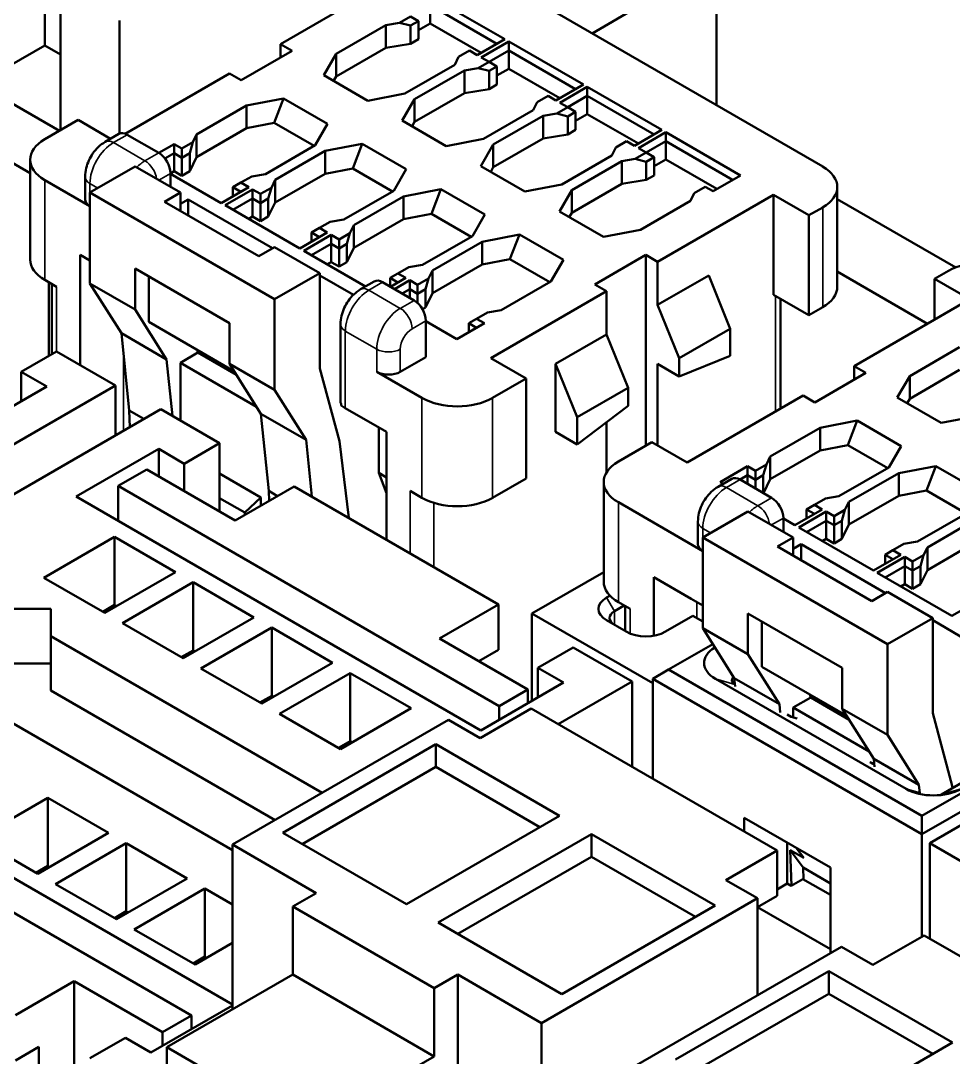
# Model space of a CAD drawing. Header units: millimetres. Extents: x 3137 to 5094, y 789 to 1822.
# Drawn here: x 4099.86 to 4116.65, y 1617.91 to 1636.56 of the extents above; entities that cross this region are included whole.
import ezdxf

# ---------------------------------------------------------------- set-up
doc = ezdxf.new("R2010")
doc.units = ezdxf.units.MM
doc.header["$LTSCALE"] = 1.8
doc.layers.add('외형선(ISO)', color=7, linetype='Continuous', lineweight=50)
doc.layers.add('좁은 외형선(ISO)', color=7, linetype='Continuous', lineweight=35)

msp = doc.modelspace()

# ---------------------------------------------------------------- linework, layer by layer
at = {"layer": '외형선(ISO)'}
for p, q in [((4112.388, 1640.16), (4112.388, 1635.04)), ((4100.296, 1636.118), (4100.296, 1638.567)), ((4100.558, 1634.579), (4094.568, 1638.037)), ((4104.539, 1636.142), (4106.625, 1637.347)), ((4100.579, 1634.591), (4100.579, 1637.179)), ((4108.576, 1636.228), (4107.233, 1637.004)), ((4107.233, 1636.841), (4107.233, 1636.514)), ((4108.435, 1636.147), (4107.233, 1636.841)), ((4109.206, 1636.877), (4114.297, 1633.938)), ((4110.146, 1636.334), (4110.973, 1636.812)), ((4106.879, 1636.636), (4106.683, 1636.523)), ((4106.879, 1636.636), (4107.021, 1636.555)), ((4101.64, 1636.567), (4101.64, 1634.529)), ((4105.539, 1635.965), (4106.437, 1636.483)), ((4106.683, 1636.523), (4106.437, 1636.483)), ((4106.437, 1636.483), (4106.437, 1636.075)), ((4106.683, 1636.523), (4106.879, 1636.473)), ((4107.021, 1636.555), (4106.879, 1636.473)), ((4106.879, 1636.473), (4106.879, 1636.147)), ((4107.021, 1636.555), (4107.021, 1636.228)), ((4107.233, 1636.514), (4107.021, 1636.391)), ((4108.152, 1635.983), (4107.233, 1636.514)), ((4107.021, 1636.228), (4106.879, 1636.147)), ((4108.081, 1635.942), (4108.576, 1636.228)), ((4100.296, 1636.118), (4099.66, 1635.751)), ((4100.296, 1636.118), (4100.579, 1635.955)), ((4103.832, 1635.489), (4104.751, 1636.02)), ((4104.539, 1636.142), (4104.539, 1635.898)), ((4104.751, 1636.02), (4104.539, 1636.142)), ((4105.539, 1635.557), (4106.437, 1636.075)), ((4106.879, 1636.147), (4106.437, 1636.075)), ((4107.743, 1635.911), (4107.94, 1636.024)), ((4107.94, 1636.024), (4108.081, 1635.942)), ((4108.647, 1636.187), (4108.152, 1635.902)), ((4108.647, 1636.024), (4108.293, 1635.82)), ((4109.99, 1635.412), (4108.647, 1636.187)), ((4108.647, 1636.187), (4108.647, 1636.024)), ((4108.647, 1636.024), (4108.647, 1635.697)), ((4109.849, 1635.33), (4108.647, 1636.024)), ((4105.316, 1635.579), (4105.539, 1635.965)), ((4105.539, 1635.965), (4105.539, 1635.557)), ((4107.675, 1635.769), (4107.743, 1635.911)), ((4108.152, 1635.902), (4108.293, 1635.82)), ((4107.675, 1635.769), (4106.777, 1635.25)), ((4106.953, 1635.148), (4107.851, 1635.667)), ((4108.097, 1635.707), (4107.851, 1635.667)), ((4107.851, 1635.667), (4107.851, 1635.259)), ((4108.293, 1635.82), (4108.097, 1635.707)), ((4108.097, 1635.707), (4108.293, 1635.657)), ((4108.293, 1635.82), (4108.435, 1635.738)), ((4108.435, 1635.738), (4108.293, 1635.657)), ((4108.293, 1635.657), (4108.293, 1635.33)), ((4108.435, 1635.738), (4108.435, 1635.412)), ((4108.647, 1635.697), (4108.435, 1635.575)), ((4109.566, 1635.167), (4108.647, 1635.697)), ((4101.742, 1634.528), (4103.619, 1635.612)), ((4103.619, 1635.612), (4103.832, 1635.489)), ((4106.108, 1635.122), (4105.316, 1635.579)), ((4105.493, 1635.477), (4105.539, 1635.557)), ((4108.293, 1635.33), (4107.851, 1635.259)), ((4108.435, 1635.412), (4108.293, 1635.33)), ((4109.495, 1635.126), (4109.99, 1635.412)), ((4110.061, 1635.371), (4109.566, 1635.085)), ((4111.405, 1634.595), (4110.061, 1635.371)), ((4110.061, 1635.371), (4110.061, 1635.208)), ((4103.927, 1635.034), (4104.595, 1635.163)), ((4104.426, 1634.722), (4104.595, 1635.163)), ((4104.595, 1635.163), (4105.387, 1634.705)), ((4106.777, 1635.25), (4106.108, 1635.122)), ((4106.731, 1634.763), (4106.953, 1635.148)), ((4106.953, 1634.74), (4107.851, 1635.259)), ((4106.953, 1635.148), (4106.953, 1634.74)), ((4109.089, 1634.952), (4109.158, 1635.094)), ((4109.158, 1635.094), (4109.354, 1635.208)), ((4109.354, 1635.208), (4109.495, 1635.126)), ((4109.566, 1635.085), (4109.708, 1635.003)), ((4110.061, 1635.208), (4109.708, 1635.003)), ((4110.061, 1635.208), (4110.061, 1634.881)), ((4111.263, 1634.514), (4110.061, 1635.208)), ((4103.029, 1634.516), (4103.927, 1635.034)), ((4103.927, 1635.034), (4103.927, 1634.626)), ((4109.089, 1634.952), (4108.191, 1634.434)), ((4109.708, 1635.003), (4109.511, 1634.89)), ((4109.708, 1635.003), (4109.849, 1634.922)), ((4109.849, 1634.922), (4109.708, 1634.84)), ((4109.849, 1634.922), (4109.849, 1634.595)), ((4100.897, 1634.775), (4100.296, 1634.428)), ((4100.897, 1634.775), (4101.481, 1634.438)), ((4103.927, 1634.626), (4104.426, 1634.722)), ((4104.426, 1634.722), (4105.143, 1634.307)), ((4105.387, 1634.705), (4105.164, 1634.32)), ((4107.523, 1634.305), (4106.731, 1634.763)), ((4106.907, 1634.661), (4106.953, 1634.74)), ((4108.368, 1634.332), (4109.266, 1634.85)), ((4109.511, 1634.89), (4109.266, 1634.85)), ((4109.266, 1634.85), (4109.266, 1634.442)), ((4109.511, 1634.89), (4109.708, 1634.84)), ((4109.708, 1634.84), (4109.708, 1634.514)), ((4110.061, 1634.881), (4109.849, 1634.758)), ((4110.98, 1634.35), (4110.061, 1634.881)), ((4101.383, 1634.381), (4101.631, 1634.524)), ((4103.029, 1634.107), (4103.927, 1634.626)), ((4109.849, 1634.595), (4109.708, 1634.514)), ((4110.91, 1634.309), (4111.405, 1634.595)), ((4111.475, 1634.554), (4110.98, 1634.269)), ((4112.819, 1633.779), (4111.475, 1634.554)), ((4111.475, 1634.554), (4111.475, 1634.391)), ((4102.347, 1634.183), (4101.781, 1634.509)), ((4102.622, 1634.342), (4102.347, 1634.183)), ((4102.764, 1634.26), (4102.622, 1634.342)), ((4102.622, 1634.342), (4102.622, 1634.179)), ((4102.96, 1634.374), (4102.764, 1634.26)), ((4102.96, 1634.374), (4102.905, 1634.179)), ((4103.029, 1634.516), (4102.96, 1634.374)), ((4103.029, 1634.516), (4103.029, 1634.107)), ((4105.341, 1634.218), (4106.009, 1634.346)), ((4105.84, 1633.905), (4106.009, 1634.346)), ((4106.009, 1634.346), (4106.801, 1633.889)), ((4108.191, 1634.434), (4107.523, 1634.305)), ((4108.145, 1633.946), (4108.368, 1634.332)), ((4108.368, 1633.924), (4109.266, 1634.442)), ((4108.368, 1634.332), (4108.368, 1633.924)), ((4109.708, 1634.514), (4109.266, 1634.442)), ((4110.572, 1634.278), (4110.768, 1634.391)), ((4110.768, 1634.391), (4110.91, 1634.309)), ((4111.475, 1634.391), (4111.122, 1634.187)), ((4112.677, 1633.697), (4111.475, 1634.391)), ((4111.475, 1634.391), (4111.475, 1634.064)), ((4102.622, 1634.179), (4102.457, 1634.083)), ((4102.622, 1634.179), (4102.622, 1633.852)), ((4102.764, 1634.097), (4102.622, 1634.179)), ((4102.764, 1634.26), (4102.764, 1634.097)), ((4102.905, 1634.179), (4102.764, 1634.097)), ((4102.905, 1634.179), (4102.905, 1633.852)), ((4105.164, 1634.32), (4104.266, 1633.801)), ((4104.443, 1633.699), (4105.341, 1634.218)), ((4105.341, 1634.218), (4105.341, 1633.809)), ((4110.503, 1634.136), (4110.572, 1634.278)), ((4111.122, 1634.187), (4110.925, 1634.074)), ((4110.98, 1634.269), (4111.122, 1634.187)), ((4111.122, 1634.187), (4111.263, 1634.105)), ((4100.032, 1633.821), (4099.589, 1634.077)), ((4100.032, 1632.264), (4100.032, 1634.06)), ((4102.764, 1634.097), (4102.764, 1633.771)), ((4103.029, 1634.107), (4102.905, 1633.852)), ((4110.503, 1634.136), (4109.605, 1633.617)), ((4109.782, 1633.515), (4110.68, 1634.034)), ((4110.925, 1634.074), (4110.68, 1634.034)), ((4110.68, 1634.034), (4110.68, 1633.626)), ((4110.925, 1634.074), (4111.122, 1634.024)), ((4111.263, 1634.105), (4111.122, 1634.024)), ((4111.122, 1634.024), (4111.122, 1633.697)), ((4111.263, 1634.105), (4111.263, 1633.779)), ((4111.475, 1634.064), (4111.263, 1633.942)), ((4112.395, 1633.534), (4111.475, 1634.064)), ((4101.922, 1633.938), (4101.109, 1633.468)), ((4101.922, 1633.938), (4102.736, 1633.468)), ((4102.622, 1633.852), (4102.559, 1633.815)), ((4102.559, 1633.57), (4102.559, 1633.815)), ((4102.559, 1633.807), (4103.471, 1633.281)), ((4102.764, 1633.771), (4102.622, 1633.852)), ((4102.905, 1633.852), (4102.764, 1633.771)), ((4104.021, 1633.761), (4104.266, 1633.801)), ((4104.443, 1633.291), (4105.341, 1633.809)), ((4105.341, 1633.809), (4105.84, 1633.905)), ((4105.84, 1633.905), (4106.557, 1633.491)), ((4106.801, 1633.889), (4106.579, 1633.503)), ((4108.937, 1633.489), (4108.145, 1633.946)), ((4108.322, 1633.844), (4108.368, 1633.924)), ((4111.263, 1633.779), (4111.122, 1633.697)), ((4112.324, 1633.493), (4112.819, 1633.779)), ((4101.109, 1633.223), (4100.296, 1633.693)), ((4101.021, 1633.346), (4101.021, 1633.754)), ((4103.824, 1633.648), (4103.683, 1633.566)), ((4103.824, 1633.648), (4104.021, 1633.761)), ((4103.966, 1633.566), (4103.824, 1633.648)), ((4104.443, 1633.699), (4104.374, 1633.557)), ((4104.443, 1633.699), (4104.443, 1633.291)), ((4109.605, 1633.617), (4108.937, 1633.489)), ((4109.782, 1633.107), (4110.68, 1633.626)), ((4111.122, 1633.697), (4110.68, 1633.626)), ((4101.109, 1633.468), (4104.433, 1631.55)), ((4101.109, 1633.468), (4101.109, 1631.835)), ((4102.736, 1633.468), (4102.453, 1633.305)), ((4102.736, 1633.142), (4102.736, 1633.468)), ((4103.471, 1633.281), (4103.966, 1633.566)), ((4104.037, 1633.526), (4103.542, 1633.24)), ((4103.683, 1633.566), (4103.683, 1633.403)), ((4103.824, 1633.485), (4103.683, 1633.566)), ((4104.178, 1633.444), (4104.037, 1633.526)), ((4104.037, 1633.526), (4104.037, 1633.362)), ((4104.374, 1633.557), (4104.178, 1633.444)), ((4104.178, 1633.444), (4104.178, 1633.281)), ((4104.374, 1633.557), (4104.319, 1633.362)), ((4106.579, 1633.503), (4105.681, 1632.985)), ((4105.857, 1632.883), (4106.755, 1633.401)), ((4106.755, 1633.401), (4107.424, 1633.53)), ((4106.755, 1633.401), (4106.755, 1632.993)), ((4107.254, 1633.089), (4107.424, 1633.53)), ((4107.424, 1633.53), (4108.216, 1633.072)), ((4109.559, 1633.13), (4109.782, 1633.515)), ((4109.782, 1633.515), (4109.782, 1633.107)), ((4113.413, 1633.428), (4111.327, 1632.223)), ((4111.917, 1633.319), (4111.986, 1633.461)), ((4111.986, 1633.461), (4112.182, 1633.575)), ((4112.182, 1633.575), (4112.324, 1633.493)), ((4114.049, 1633.06), (4113.413, 1633.428)), ((4113.413, 1633.428), (4113.413, 1631.631)), ((4114.56, 1631.774), (4114.56, 1633.57)), ((4102.453, 1633.305), (4104.15, 1632.325)), ((4102.736, 1633.264), (4102.877, 1633.346)), ((4104.397, 1632.468), (4102.877, 1633.346)), ((4102.877, 1633.346), (4102.877, 1633.06)), ((4103.542, 1633.24), (4104.885, 1632.464)), ((4104.037, 1633.362), (4103.683, 1633.158)), ((4104.037, 1633.362), (4104.037, 1633.036)), ((4104.178, 1633.281), (4104.037, 1633.362)), ((4104.319, 1633.362), (4104.178, 1633.281)), ((4104.178, 1633.281), (4104.178, 1632.954)), ((4104.319, 1633.362), (4104.319, 1633.036)), ((4104.443, 1633.291), (4104.319, 1633.036)), ((4111.917, 1633.319), (4111.019, 1632.801)), ((4114.56, 1633.353), (4116.691, 1632.123)), ((4104.037, 1633.036), (4103.966, 1632.995)), ((4104.178, 1632.954), (4104.037, 1633.036)), ((4104.319, 1633.036), (4104.178, 1632.954)), ((4106.755, 1632.993), (4107.254, 1633.089)), ((4107.254, 1633.089), (4107.972, 1632.674)), ((4108.216, 1633.072), (4107.993, 1632.687)), ((4110.351, 1632.672), (4109.559, 1633.13)), ((4109.736, 1633.028), (4109.782, 1633.107)), ((4114.297, 1633.203), (4114.049, 1633.06)), ((4114.049, 1631.264), (4114.049, 1633.06)), ((4105.239, 1632.832), (4105.435, 1632.945)), ((4105.435, 1632.945), (4105.681, 1632.985)), ((4105.857, 1632.883), (4105.789, 1632.741)), ((4105.857, 1632.474), (4106.755, 1632.993)), ((4105.857, 1632.883), (4105.857, 1632.474)), ((4104.885, 1632.464), (4105.38, 1632.75)), ((4105.451, 1632.709), (4104.956, 1632.423)), ((4105.239, 1632.832), (4105.097, 1632.75)), ((4105.097, 1632.75), (4105.097, 1632.587)), ((4105.239, 1632.668), (4105.097, 1632.75)), ((4105.38, 1632.75), (4105.239, 1632.832)), ((4105.592, 1632.627), (4105.451, 1632.709)), ((4105.451, 1632.709), (4105.451, 1632.546)), ((4105.789, 1632.741), (4105.592, 1632.627)), ((4105.789, 1632.741), (4105.734, 1632.546)), ((4107.993, 1632.687), (4107.095, 1632.168)), ((4108.17, 1632.585), (4108.838, 1632.713)), ((4108.668, 1632.272), (4108.838, 1632.713)), ((4108.838, 1632.713), (4109.63, 1632.256)), ((4111.019, 1632.801), (4110.351, 1632.672)), ((4104.433, 1632.489), (4104.15, 1632.325)), ((4104.433, 1632.489), (4105.246, 1632.019)), ((4105.451, 1632.546), (4105.097, 1632.342)), ((4105.451, 1632.546), (4105.451, 1632.219)), ((4105.592, 1632.464), (4105.451, 1632.546)), ((4105.592, 1632.627), (4105.592, 1632.464)), ((4105.734, 1632.546), (4105.592, 1632.464)), ((4105.734, 1632.546), (4105.734, 1632.219)), ((4105.857, 1632.474), (4105.734, 1632.219)), ((4107.272, 1632.066), (4108.17, 1632.585)), ((4108.17, 1632.585), (4108.17, 1632.176)), ((4100.932, 1630.366), (4100.932, 1632.346)), ((4101.109, 1632.244), (4100.932, 1632.346)), ((4104.956, 1632.423), (4106.07, 1631.78)), ((4105.592, 1632.464), (4105.592, 1632.138)), ((4111.115, 1632.346), (4110.195, 1631.815)), ((4111.115, 1632.346), (4111.115, 1628.916)), ((4111.327, 1632.223), (4111.115, 1632.346)), ((4101.922, 1631.366), (4101.922, 1632.101)), ((4101.922, 1632.101), (4103.619, 1631.121)), ((4105.451, 1632.219), (4105.38, 1632.178)), ((4105.592, 1632.138), (4105.451, 1632.219)), ((4105.734, 1632.219), (4105.592, 1632.138)), ((4106.653, 1632.015), (4106.849, 1632.128)), ((4106.849, 1632.128), (4107.095, 1632.168)), ((4107.272, 1631.658), (4108.17, 1632.176)), ((4108.17, 1632.176), (4108.668, 1632.272)), ((4108.668, 1632.272), (4109.386, 1631.858)), ((4109.63, 1632.256), (4109.407, 1631.87)), ((4111.327, 1631.448), (4111.327, 1632.223)), ((4102.17, 1631.958), (4102.17, 1631.141)), ((4105.246, 1632.019), (4104.433, 1631.55)), ((4105.246, 1630.305), (4105.246, 1632.019)), ((4105.851, 1631.629), (4105.246, 1631.978)), ((4106.653, 1632.015), (4106.511, 1631.933)), ((4106.511, 1631.933), (4106.511, 1631.778)), ((4106.653, 1631.852), (4106.511, 1631.933)), ((4106.519, 1631.774), (4106.794, 1631.933)), ((4106.794, 1631.933), (4106.653, 1632.015)), ((4107.203, 1631.924), (4107.006, 1631.811)), ((4107.203, 1631.924), (4107.148, 1631.729)), ((4107.272, 1632.066), (4107.203, 1631.924)), ((4107.272, 1632.066), (4107.272, 1631.658)), ((4112.246, 1631.978), (4111.327, 1631.448)), ((4112.246, 1631.978), (4112.635, 1631.019)), ((4116.185, 1631.109), (4114.56, 1632.047)), ((4116.559, 1632.06), (4116.312, 1631.917)), ((4116.312, 1631.182), (4116.312, 1631.917)), ((4116.312, 1631.917), (4116.948, 1631.55)), ((4100.296, 1631.897), (4100.508, 1631.774)), ((4100.367, 1630.529), (4100.367, 1631.856)), ((4100.42, 1630.56), (4100.42, 1631.825)), ((4101.109, 1631.835), (4101.922, 1631.366)), ((4101.109, 1631.835), (4101.675, 1630.937)), ((4105.98, 1631.728), (4106.227, 1631.871)), ((4106.377, 1631.856), (4106.943, 1631.529)), ((4106.865, 1631.893), (4106.589, 1631.733)), ((4106.865, 1631.729), (4106.731, 1631.652)), ((4107.006, 1631.811), (4106.865, 1631.893)), ((4106.865, 1631.893), (4106.865, 1631.729)), ((4107.006, 1631.648), (4106.865, 1631.729)), ((4106.865, 1631.729), (4106.865, 1631.574)), ((4107.006, 1631.811), (4107.006, 1631.648)), ((4107.148, 1631.729), (4107.006, 1631.648)), ((4107.148, 1631.729), (4107.148, 1631.403)), ((4109.407, 1631.87), (4108.509, 1631.352)), ((4110.195, 1631.815), (4110.408, 1631.693)), ((4104.433, 1631.55), (4104.433, 1629.917)), ((4107.006, 1631.648), (4107.006, 1631.481)), ((4107.272, 1631.658), (4107.148, 1631.403)), ((4110.408, 1631.693), (4108.322, 1630.488)), ((4110.408, 1631.693), (4110.408, 1630.917)), ((4114.049, 1631.264), (4113.413, 1631.631)), ((4113.536, 1631.56), (4113.536, 1629.58)), ((4114.862, 1630.345), (4116.948, 1631.55)), ((4101.922, 1631.366), (4102.488, 1630.468)), ((4107.148, 1631.403), (4107.093, 1631.371)), ((4108.264, 1631.312), (4108.509, 1631.352)), ((4111.716, 1630.488), (4111.327, 1631.448)), ((4114.049, 1631.264), (4114.297, 1631.407)), ((4107.155, 1630.509), (4107.155, 1631.162)), ((4108.067, 1631.199), (4107.926, 1631.117)), ((4108.067, 1631.199), (4108.264, 1631.312)), ((4108.209, 1631.117), (4108.067, 1631.199)), ((4102.17, 1631.141), (4103.7, 1630.258)), ((4103.619, 1630.386), (4103.619, 1631.121)), ((4105.618, 1629.713), (4105.618, 1631.101)), ((4107.155, 1631.154), (4107.714, 1630.831)), ((4107.714, 1630.831), (4108.209, 1631.117)), ((4108.067, 1631.035), (4107.926, 1631.117)), ((4107.926, 1631.117), (4107.926, 1630.954)), ((4112.635, 1631.019), (4111.716, 1630.488)), ((4112.635, 1630.529), (4112.635, 1631.019)), ((4101.675, 1630.937), (4102.488, 1630.468)), ((4101.675, 1630.937), (4101.816, 1629.549)), ((4110.408, 1630.917), (4109.488, 1630.386)), ((4110.408, 1630.917), (4110.797, 1629.957)), ((4100.508, 1630.611), (4099.872, 1630.244)), ((4101.569, 1629.999), (4100.508, 1630.611)), ((4103.051, 1630.589), (4103.037, 1630.641)), ((4115.863, 1630.168), (4116.761, 1630.686)), ((4102.488, 1630.468), (4102.592, 1629.449)), ((4102.736, 1630.407), (4103.051, 1630.589)), ((4103.744, 1630.188), (4103.051, 1630.589)), ((4106.695, 1630.243), (4107.155, 1630.509)), ((4108.958, 1630.121), (4108.322, 1630.488)), ((4111.716, 1630.162), (4112.635, 1630.529)), ((4111.716, 1630.488), (4111.716, 1630.162)), ((4099.872, 1630.244), (4100.331, 1629.978)), ((4099.872, 1630.244), (4099.872, 1629.713)), ((4102.736, 1629.366), (4102.736, 1630.407)), ((4104.104, 1629.616), (4102.736, 1630.407)), ((4103.619, 1630.386), (4104.185, 1629.488)), ((4103.619, 1630.386), (4104.433, 1629.917)), ((4105.599, 1628.998), (4105.246, 1630.305)), ((4107.084, 1629.774), (4106.271, 1630.243)), ((4109.488, 1630.386), (4109.488, 1629.161)), ((4109.877, 1629.427), (4109.488, 1630.386)), ((4111.327, 1628.916), (4111.327, 1630.386)), ((4111.327, 1630.386), (4111.716, 1630.162)), ((4114.862, 1630.345), (4114.862, 1630.1)), ((4115.075, 1630.223), (4114.862, 1630.345)), ((4115.863, 1629.759), (4116.761, 1630.278)), ((4108.958, 1630.121), (4108.357, 1629.774)), ((4108.958, 1628.324), (4108.958, 1630.121)), ((4114.155, 1629.692), (4115.075, 1630.223)), ((4115.64, 1629.782), (4115.863, 1630.168)), ((4115.863, 1630.168), (4115.863, 1629.759)), ((4097.043, 1627.386), (4101.569, 1629.999)), ((4098.846, 1629.121), (4100.331, 1629.978)), ((4101.569, 1629.999), (4101.569, 1629.101)), ((4104.433, 1629.917), (4104.998, 1629.019)), ((4110.797, 1629.957), (4109.877, 1629.427)), ((4110.797, 1629.631), (4110.797, 1629.957)), ((4111.857, 1628.61), (4113.943, 1629.815)), ((4113.943, 1629.815), (4114.155, 1629.692)), ((4116.432, 1629.325), (4115.64, 1629.782)), ((4115.817, 1629.68), (4115.863, 1629.759)), ((4097.856, 1626.957), (4102.382, 1629.57)), ((4101.816, 1629.549), (4102.081, 1629.396)), ((4101.816, 1629.549), (4101.828, 1629.25)), ((4102.382, 1629.57), (4103.443, 1628.958)), ((4104.185, 1629.488), (4104.327, 1628.1)), ((4104.185, 1629.488), (4104.998, 1629.019)), ((4105.628, 1629.635), (4105.628, 1629.668)), ((4105.628, 1629.635), (4105.705, 1629.59)), ((4105.705, 1629.59), (4106.448, 1629.161)), ((4109.877, 1628.937), (4110.797, 1629.631)), ((4109.877, 1629.427), (4109.877, 1628.937)), ((4110.408, 1629.337), (4110.408, 1628.436)), ((4114.251, 1629.237), (4114.919, 1629.366)), ((4114.749, 1628.925), (4114.919, 1629.366)), ((4114.919, 1629.366), (4115.711, 1628.908)), ((4117.1, 1629.453), (4116.432, 1629.325)), ((4106.306, 1629.243), (4106.306, 1628.427)), ((4106.448, 1629.161), (4106.448, 1627.223)), ((4109.488, 1629.161), (4109.877, 1628.937)), ((4113.353, 1628.718), (4114.251, 1629.237)), ((4114.251, 1629.237), (4114.251, 1628.829)), ((4103.443, 1628.958), (4102.806, 1628.59)), ((4103.443, 1627.733), (4103.443, 1628.958)), ((4104.998, 1629.019), (4105.102, 1628)), ((4105.769, 1627.615), (4105.599, 1628.998)), ((4111.221, 1628.978), (4110.62, 1628.631)), ((4111.221, 1628.978), (4111.857, 1628.61)), ((4114.251, 1628.829), (4114.749, 1628.925)), ((4114.749, 1628.925), (4115.467, 1628.51)), ((4100.862, 1627.998), (4102.347, 1628.856)), ((4102.806, 1628.59), (4102.347, 1628.856)), ((4102.347, 1628.856), (4102.347, 1628.366)), ((4113.353, 1628.31), (4114.251, 1628.829)), ((4115.711, 1628.908), (4115.488, 1628.522)), ((4102.806, 1628.59), (4102.806, 1628.1)), ((4113.284, 1628.577), (4113.088, 1628.463)), ((4113.284, 1628.577), (4113.229, 1628.382)), ((4113.353, 1628.718), (4113.284, 1628.577)), ((4113.353, 1628.718), (4113.353, 1628.31)), ((4101.618, 1628.19), (4102.134, 1628.488)), ((4103.725, 1627.57), (4102.134, 1628.488)), ((4104.184, 1627.985), (4103.443, 1628.413)), ((4106.306, 1628.427), (4106.448, 1628.059)), ((4106.306, 1628.427), (4106.448, 1628.345)), ((4112.946, 1628.545), (4112.451, 1628.259)), ((4112.946, 1628.382), (4112.812, 1628.304)), ((4113.088, 1628.463), (4112.946, 1628.545)), ((4112.946, 1628.545), (4112.946, 1628.382)), ((4112.946, 1628.382), (4112.946, 1628.227)), ((4113.088, 1628.3), (4112.946, 1628.382)), ((4113.088, 1628.463), (4113.088, 1628.3)), ((4113.229, 1628.382), (4113.088, 1628.3)), ((4113.229, 1628.382), (4113.229, 1628.063)), ((4115.488, 1628.522), (4114.59, 1628.004)), ((4114.767, 1627.902), (4115.665, 1628.42)), ((4115.665, 1628.42), (4116.333, 1628.549)), ((4115.665, 1628.42), (4115.665, 1628.012)), ((4116.163, 1628.108), (4116.333, 1628.549)), ((4116.333, 1628.549), (4117.125, 1628.092)), ((4108.477, 1624.23), (4101.618, 1628.19)), ((4101.618, 1627.562), (4101.618, 1628.19)), ((4104.786, 1628.182), (4103.725, 1627.57)), ((4108.463, 1626.059), (4104.786, 1628.182)), ((4108.357, 1627.977), (4108.958, 1628.324)), ((4110.356, 1626.467), (4110.356, 1628.263)), ((4112.414, 1628.176), (4112.662, 1628.319)), ((4112.451, 1628.259), (4112.505, 1628.228)), ((4113.377, 1627.977), (4112.812, 1628.304)), ((4113.088, 1628.3), (4113.088, 1628.145)), ((4113.353, 1628.31), (4113.232, 1628.061)), ((4100.862, 1627.998), (4108.145, 1623.793)), ((4104.327, 1628.1), (4104.334, 1627.921)), ((4104.327, 1628.1), (4104.485, 1628.008)), ((4106.872, 1628.1), (4107.084, 1627.977)), ((4114.345, 1627.964), (4114.59, 1628.004)), ((4114.767, 1627.494), (4115.665, 1628.012)), ((4115.665, 1628.012), (4116.163, 1628.108)), ((4116.163, 1628.108), (4116.881, 1627.694)), ((4103.894, 1627.713), (4103.443, 1627.973)), ((4103.894, 1627.713), (4104.184, 1627.985)), ((4104.142, 1627.81), (4104.184, 1627.836)), ((4104.184, 1627.836), (4104.184, 1627.985)), ((4104.184, 1627.836), (4104.186, 1627.835)), ((4112.14, 1627.018), (4110.62, 1627.896)), ((4114.148, 1627.851), (4114.007, 1627.769)), ((4114.148, 1627.851), (4114.345, 1627.964)), ((4114.29, 1627.769), (4114.148, 1627.851)), ((4114.767, 1627.902), (4114.698, 1627.76)), ((4114.767, 1627.902), (4114.767, 1627.494)), ((4103.898, 1627.669), (4103.894, 1627.713)), ((4112.953, 1627.733), (4112.14, 1627.263)), ((4112.953, 1627.733), (4113.766, 1627.263)), ((4113.795, 1627.484), (4114.29, 1627.769)), ((4114.36, 1627.728), (4113.865, 1627.443)), ((4114.007, 1627.769), (4114.007, 1627.606)), ((4114.148, 1627.688), (4114.007, 1627.769)), ((4114.502, 1627.647), (4114.36, 1627.728)), ((4114.36, 1627.728), (4114.36, 1627.565)), ((4114.698, 1627.76), (4114.502, 1627.647)), ((4114.502, 1627.647), (4114.502, 1627.484)), ((4114.698, 1627.76), (4114.643, 1627.565)), ((4116.902, 1627.706), (4116.004, 1627.188)), ((4112.052, 1627.141), (4112.052, 1627.549)), ((4113.59, 1627.365), (4113.59, 1627.61)), ((4113.59, 1627.602), (4113.795, 1627.484)), ((4113.865, 1627.443), (4115.209, 1626.667)), ((4114.36, 1627.565), (4114.007, 1627.361)), ((4114.36, 1627.565), (4114.36, 1627.239)), ((4114.502, 1627.484), (4114.36, 1627.565)), ((4114.643, 1627.565), (4114.502, 1627.484)), ((4114.502, 1627.484), (4114.502, 1627.157)), ((4114.643, 1627.565), (4114.643, 1627.239)), ((4114.767, 1627.494), (4114.643, 1627.239)), ((4116.181, 1627.085), (4117.079, 1627.604)), ((4101.551, 1627.274), (4100.278, 1626.539)), ((4102.647, 1626.641), (4101.551, 1627.274)), ((4101.551, 1626.049), (4101.551, 1627.274)), ((4112.14, 1627.263), (4115.463, 1625.344)), ((4112.14, 1627.263), (4112.14, 1625.63)), ((4113.766, 1627.263), (4113.484, 1627.1)), ((4113.766, 1626.936), (4113.766, 1627.263)), ((4113.484, 1627.1), (4115.181, 1626.12)), ((4113.766, 1627.059), (4113.908, 1627.141)), ((4115.428, 1626.263), (4113.908, 1627.141)), ((4113.908, 1627.141), (4113.908, 1626.855)), ((4114.36, 1627.239), (4114.29, 1627.198)), ((4114.502, 1627.157), (4114.36, 1627.239)), ((4114.643, 1627.239), (4114.502, 1627.157)), ((4115.562, 1627.034), (4115.759, 1627.148)), ((4115.759, 1627.148), (4116.004, 1627.188)), ((4116.181, 1627.085), (4116.112, 1626.944)), ((4116.181, 1626.677), (4117.079, 1627.196)), ((4116.181, 1627.085), (4116.181, 1626.677)), ((4115.209, 1626.667), (4115.704, 1626.953)), ((4115.775, 1626.912), (4115.28, 1626.626)), ((4115.562, 1627.034), (4115.421, 1626.953)), ((4115.421, 1626.953), (4115.421, 1626.789)), ((4115.562, 1626.871), (4115.421, 1626.953)), ((4115.704, 1626.953), (4115.562, 1627.034)), ((4115.916, 1626.83), (4115.775, 1626.912)), ((4115.775, 1626.912), (4115.775, 1626.749)), ((4116.112, 1626.944), (4115.916, 1626.83)), ((4116.112, 1626.944), (4116.057, 1626.749)), ((4115.775, 1626.749), (4115.421, 1626.545)), ((4115.775, 1626.749), (4115.775, 1626.422)), ((4115.916, 1626.667), (4115.775, 1626.749)), ((4115.916, 1626.83), (4115.916, 1626.667)), ((4116.057, 1626.749), (4115.916, 1626.667)), ((4116.057, 1626.749), (4116.057, 1626.422)), ((4100.278, 1626.539), (4101.374, 1625.906)), ((4101.374, 1625.906), (4102.647, 1626.641)), ((4109.064, 1625.895), (4110.356, 1626.641)), ((4111.256, 1625.496), (4111.256, 1626.549)), ((4111.928, 1626.161), (4111.256, 1626.549)), ((4115.28, 1626.626), (4116.623, 1625.851)), ((4115.916, 1626.667), (4115.916, 1626.34)), ((4116.181, 1626.677), (4116.057, 1626.422)), ((4102.965, 1626.457), (4101.693, 1625.722)), ((4104.061, 1625.824), (4102.965, 1626.457)), ((4102.965, 1625.232), (4102.965, 1626.457)), ((4115.775, 1626.422), (4115.704, 1626.381)), ((4115.916, 1626.34), (4115.775, 1626.422)), ((4116.057, 1626.422), (4115.916, 1626.34)), ((4110.408, 1626.181), (4110.468, 1626.216)), ((4112.14, 1626.038), (4111.928, 1626.161)), ((4115.463, 1626.283), (4115.181, 1626.12)), ((4115.463, 1626.283), (4116.277, 1625.814)), ((4116.623, 1625.851), (4117.118, 1626.136)), ((4100.402, 1625.978), (4099.554, 1625.978)), ((4100.402, 1625.488), (4100.402, 1625.978)), ((4101.551, 1626.049), (4101.339, 1625.926)), ((4101.586, 1626.029), (4101.551, 1626.049)), ((4108.463, 1626.059), (4107.402, 1625.447)), ((4108.463, 1625.243), (4108.463, 1626.059)), ((4110.726, 1626.038), (4110.549, 1625.936)), ((4110.62, 1626.1), (4110.832, 1625.977)), ((4110.744, 1625.579), (4110.744, 1626.028)), ((4102.789, 1625.09), (4104.061, 1625.824)), ((4109.064, 1624.324), (4109.064, 1625.895)), ((4111.238, 1624.64), (4109.064, 1625.895)), ((4110.408, 1625.773), (4110.761, 1625.569)), ((4111.963, 1625.855), (4111.468, 1625.569)), ((4111.963, 1625.855), (4112.14, 1625.753)), ((4112.953, 1625.161), (4112.953, 1625.895)), ((4112.953, 1625.895), (4114.65, 1624.916)), ((4113.201, 1625.753), (4113.201, 1624.936)), ((4116.277, 1625.814), (4115.463, 1625.344)), ((4116.277, 1624.099), (4116.277, 1625.814)), ((4116.881, 1625.424), (4116.277, 1625.773)), ((4101.693, 1625.722), (4102.789, 1625.09)), ((4104.38, 1625.641), (4103.107, 1624.906)), ((4105.476, 1625.008), (4104.38, 1625.641)), ((4104.38, 1624.416), (4104.38, 1625.641)), ((4112.14, 1625.63), (4112.953, 1625.161)), ((4112.14, 1625.63), (4112.706, 1624.732)), ((4100.402, 1625.488), (4105.288, 1622.667)), ((4100.402, 1625.488), (4100.402, 1624.508)), ((4107.402, 1625.447), (4108.993, 1624.528)), ((4102.965, 1625.232), (4102.753, 1625.11)), ((4103.001, 1625.212), (4102.965, 1625.232)), ((4108.11, 1625.039), (4108.463, 1625.243)), ((4109.807, 1625.284), (4109.17, 1624.916)), ((4110.867, 1624.671), (4109.807, 1625.284)), ((4111.521, 1624.885), (4112.319, 1625.346)), ((4115.463, 1625.344), (4115.463, 1623.711)), ((4104.203, 1624.273), (4105.476, 1625.008)), ((4112.953, 1625.161), (4113.519, 1624.262)), ((4100.402, 1624.998), (4099.554, 1624.998)), ((4103.107, 1624.906), (4104.203, 1624.273)), ((4105.794, 1624.824), (4104.521, 1624.089)), ((4106.89, 1624.191), (4105.794, 1624.824)), ((4105.794, 1623.599), (4105.794, 1624.824)), ((4109.17, 1624.916), (4109.63, 1624.651)), ((4109.17, 1624.916), (4109.17, 1624.385)), ((4111.521, 1624.885), (4111.238, 1624.722)), ((4116.082, 1622.252), (4111.521, 1624.885)), ((4113.201, 1624.936), (4114.731, 1624.052)), ((4114.65, 1624.181), (4114.65, 1624.916)), ((4108.145, 1623.793), (4109.63, 1624.651)), ((4109.538, 1623.904), (4110.867, 1624.671)), ((4110.867, 1624.671), (4110.867, 1623.136)), ((4116.082, 1621.925), (4111.238, 1624.722)), ((4111.238, 1622.922), (4111.238, 1624.722)), ((4115.797, 1622.74), (4112.368, 1624.72)), ((4112.706, 1624.732), (4113.519, 1624.262)), ((4112.706, 1624.732), (4112.721, 1624.583)), ((4100.402, 1624.508), (4104.44, 1622.177)), ((4108.477, 1624.23), (4108.993, 1624.528)), ((4108.993, 1624.528), (4108.993, 1624.283)), ((4104.38, 1624.416), (4104.167, 1624.294)), ((4104.415, 1624.396), (4104.38, 1624.416)), ((4113.519, 1624.262), (4113.534, 1624.113)), ((4113.766, 1624.201), (4114.082, 1624.383)), ((4114.082, 1624.383), (4114.068, 1624.436)), ((4114.775, 1623.983), (4114.082, 1624.383)), ((4104.521, 1624.089), (4105.617, 1623.457)), ((4105.617, 1623.457), (4106.89, 1624.191)), ((4109.05, 1624.185), (4108.131, 1623.655)), ((4108.477, 1623.985), (4108.477, 1624.23)), ((4109.05, 1624.185), (4113.476, 1621.63)), ((4113.658, 1624.077), (4113.729, 1624.037)), ((4113.766, 1624.026), (4113.766, 1624.201)), ((4115.135, 1623.411), (4113.766, 1624.201)), ((4114.65, 1624.181), (4115.216, 1623.283)), ((4114.65, 1624.181), (4115.463, 1623.711)), ((4116.63, 1622.793), (4116.277, 1624.099)), ((4103.676, 1621.638), (4099.624, 1623.977)), ((4107.565, 1623.981), (4103.676, 1621.736)), ((4108.131, 1623.655), (4107.565, 1623.981)), ((4113.837, 1624.005), (4113.729, 1624.037)), ((4115.463, 1623.711), (4116.029, 1622.813)), ((4107.335, 1623.542), (4104.578, 1621.95)), ((4105.794, 1623.599), (4105.582, 1623.477)), ((4105.829, 1623.579), (4105.794, 1623.599)), ((4109.563, 1622.256), (4107.335, 1623.542)), ((4107.335, 1623.134), (4107.335, 1623.542)), ((4115.143, 1623.22), (4115.227, 1623.172)), ((4115.143, 1623.22), (4115.225, 1623.197)), ((4115.216, 1623.283), (4115.231, 1623.134)), ((4115.216, 1623.283), (4116.029, 1622.813)), ((4107.335, 1623.134), (4104.931, 1621.746)), ((4109.209, 1622.052), (4107.335, 1623.134)), ((4117.037, 1622.987), (4116.434, 1622.638)), ((4116.029, 1622.813), (4116.044, 1622.665)), ((4116.082, 1622.252), (4117.037, 1622.803)), ((4116.635, 1622.755), (4116.63, 1622.793)), ((4116.082, 1621.925), (4117.461, 1622.721)), ((4100.349, 1622.579), (4099.076, 1621.844)), ((4101.445, 1621.946), (4100.349, 1622.579)), ((4100.349, 1621.354), (4100.349, 1622.579)), ((4116.224, 1621.762), (4117.602, 1622.558)), ((4103.676, 1618.862), (4097.821, 1622.242)), ((4106.805, 1620.664), (4109.563, 1622.256)), ((4112.883, 1621.973), (4112.883, 1622.221)), ((4114.438, 1621.323), (4112.883, 1622.221)), ((4116.082, 1621.925), (4116.082, 1622.252)), ((4099.076, 1621.844), (4100.172, 1621.211)), ((4100.172, 1621.211), (4101.445, 1621.946)), ((4104.578, 1621.95), (4106.805, 1620.664)), ((4110.135, 1621.926), (4107.378, 1620.333)), ((4110.135, 1621.517), (4110.135, 1621.926)), ((4112.363, 1620.64), (4110.135, 1621.926)), ((4116.082, 1620.08), (4116.082, 1621.925)), ((4097.489, 1621.805), (4102.934, 1618.662)), ((4101.763, 1621.762), (4100.49, 1621.028)), ((4102.859, 1621.13), (4101.763, 1621.762)), ((4101.763, 1620.538), (4101.763, 1621.762)), ((4105.182, 1620.866), (4103.676, 1621.736)), ((4103.676, 1621.736), (4103.676, 1618.772)), ((4113.658, 1621.773), (4113.658, 1621.036)), ((4113.955, 1621.496), (4113.818, 1621.681)), ((4118.539, 1620.425), (4116.224, 1621.762)), ((4116.224, 1621.762), (4116.224, 1620.044)), ((4110.135, 1621.517), (4107.731, 1620.129)), ((4112.009, 1620.436), (4110.135, 1621.517)), ((4113.476, 1621.63), (4112.557, 1621.099)), ((4113.476, 1621.63), (4113.476, 1620.813)), ((4113.943, 1621.323), (4113.709, 1621.638)), ((4113.709, 1621.638), (4113.955, 1621.496)), ((4113.735, 1620.998), (4113.709, 1621.638)), ((4100.349, 1621.354), (4100.137, 1621.232)), ((4100.384, 1621.334), (4100.349, 1621.354)), ((4114.438, 1621.037), (4113.943, 1621.323)), ((4113.954, 1621.11), (4113.943, 1621.323)), ((4114.438, 1619.784), (4114.438, 1621.323)), ((4101.586, 1620.395), (4102.859, 1621.13)), ((4113.123, 1620.772), (4112.557, 1621.099)), ((4113.729, 1620.995), (4113.941, 1621.118)), ((4113.941, 1621.118), (4114.438, 1620.831)), ((4100.49, 1621.028), (4101.586, 1620.395)), ((4103.177, 1620.946), (4101.905, 1620.211)), ((4103.676, 1620.658), (4103.177, 1620.946)), ((4103.177, 1619.721), (4103.177, 1620.946)), ((4113.658, 1621.036), (4113.476, 1620.931)), ((4113.729, 1620.995), (4113.658, 1621.036)), ((4105.182, 1620.866), (4104.758, 1620.621)), ((4113.123, 1620.772), (4109.234, 1618.527)), ((4113.476, 1620.813), (4113.123, 1620.609)), ((4113.123, 1619.025), (4113.123, 1620.772)), ((4101.763, 1620.538), (4101.551, 1620.415)), ((4101.799, 1620.517), (4101.763, 1620.538)), ((4107.303, 1619.152), (4104.758, 1620.621)), ((4104.758, 1620.621), (4104.758, 1619.397)), ((4109.605, 1619.048), (4112.363, 1620.64)), ((4113.126, 1620.611), (4114.438, 1619.853)), ((4101.905, 1620.211), (4103.001, 1619.578)), ((4107.378, 1620.333), (4109.605, 1619.048)), ((4116.121, 1620.103), (4115.202, 1619.572)), ((4116.121, 1620.103), (4120.548, 1617.547)), ((4103.001, 1619.578), (4103.676, 1619.968)), ((4114.636, 1619.899), (4110.747, 1617.653)), ((4115.202, 1619.572), (4114.636, 1619.899)), ((4103.177, 1619.721), (4102.965, 1619.599)), ((4103.213, 1619.701), (4103.177, 1619.721)), ((4114.406, 1619.46), (4111.649, 1617.868)), ((4116.634, 1618.174), (4114.406, 1619.46)), ((4114.406, 1619.052), (4114.406, 1619.46)), ((4099.766, 1618.67), (4100.826, 1619.282)), ((4100.826, 1619.282), (4102.417, 1618.364)), ((4100.826, 1616.833), (4100.826, 1619.282)), ((4104.758, 1619.397), (4102.495, 1618.09)), ((4107.303, 1617.927), (4104.758, 1619.397)), ((4107.728, 1619.397), (4107.303, 1619.152)), ((4109.234, 1618.527), (4107.728, 1619.397)), ((4107.728, 1614.008), (4107.728, 1619.397)), ((4107.303, 1619.152), (4107.303, 1617.927)), ((4114.406, 1619.052), (4112.002, 1617.664)), ((4116.28, 1617.97), (4114.406, 1619.052)), ((4103.676, 1618.845), (4102.205, 1617.996)), ((4102.934, 1618.662), (4102.417, 1618.364)), ((4102.934, 1618.417), (4102.934, 1618.662)), ((4109.234, 1618.527), (4109.234, 1612.73)), ((4102.417, 1618.364), (4102.417, 1618.119)), ((4101.109, 1617.894), (4101.746, 1618.262)), ((4101.746, 1618.262), (4102.205, 1617.996)), ((4113.876, 1616.582), (4116.634, 1618.174)), ((4100.19, 1618.098), (4099.766, 1617.853)), ((4100.19, 1616.465), (4100.19, 1618.098)), ((4102.495, 1618.09), (4102.495, 1617.274)), ((4105.041, 1616.62), (4102.495, 1618.09)), ((4107.303, 1617.927), (4105.041, 1616.62))]:
    msp.add_line(p, q, dxfattribs=at)
for centre, major_axis, start_param, end_param in [((4101.781, 1634.265), (-0.15, 0.26), 5.497787, 6.283185), ((4100.932, 1634.06), (-0.9, 0), 5.497787, 7.068583), ((4102.347, 1633.938), (0.15, -0.26), 0.785398, 2.356194), ((4113.66, 1633.57), (0.9, 0), 5.497787, 7.068583), ((4101.321, 1633.346), (-0.3, 0), 0, 0.785398), ((4100.932, 1632.264), (-0.9, 0), 0, 0.785398), ((4117.196, 1631.693), (-0.9, 0), 3.926991, 5.497787), ((4106.377, 1631.611), (-0.15, 0.26), 5.497787, 6.283185), ((4113.66, 1631.774), (0.9, 0), 5.497787, 6.283185), ((4106.943, 1631.284), (0.15, -0.26), 0.785398, 2.356194), ((4106.483, 1630.366), (-0.3, 0), 0.785398, 2.356194), ((4105.918, 1629.713), (-0.3, 0), 0, 0.261799), ((4107.721, 1630.141), (0.9, 0), 3.926991, 5.497787), ((4111.256, 1628.263), (-0.9, 0), 5.497787, 7.068583), ((4112.812, 1628.059), (-0.15, 0.26), 5.497787, 6.283185), ((4107.721, 1628.345), (-0.9, 0), 0.785398, 2.356194), ((4113.377, 1627.733), (0.15, -0.26), 0.785398, 2.356194), ((4112.352, 1627.141), (-0.3, 0), 0, 0.785398), ((4111.256, 1626.467), (-0.9, 0), 0, 0.785398), ((4110.761, 1625.977), (-0.5, 0), 5.497787, 7.068583), ((4110.761, 1625.814), (-0.3, 0), 5.497787, 7.068583), ((4111.115, 1625.773), (0.5, 0), 3.926991, 5.497787), ((4112.863, 1625.006), (-0.7, 0), 5.519797, 7.068583), ((4112.863, 1624.7), (-0.2, 0), 5.760078, 7.038054), ((4116.292, 1623.026), (-0.7, 0), 0.785398, 2.356194), ((4116.292, 1622.72), (-0.2, 0), 0.910726, 0.919978), ((4116.292, 1622.72), (-0.2, 0), 2.221614, 2.356194)]:
    msp.add_ellipse(centre, major_axis=major_axis, ratio=0.57735, start_param=start_param, end_param=end_param, dxfattribs=at)
for points, knots in [([(4101.383, 1634.381), (4101.338, 1634.355), (4101.297, 1634.324), (4101.225, 1634.254), (4101.192, 1634.216), (4101.135, 1634.135), (4101.11, 1634.092), (4101.069, 1634.002), (4101.052, 1633.955), (4101.028, 1633.858), (4101.021, 1633.807), (4101.021, 1633.754)], [0, 0, 0, 0, 0.314159, 0.314159, 0.628319, 0.628319, 0.942478, 0.942478, 1.256637, 1.256637, 1.570796, 1.570796, 1.570796, 1.570796]), ([(4105.98, 1631.728), (4105.934, 1631.701), (4105.894, 1631.67), (4105.821, 1631.601), (4105.788, 1631.563), (4105.731, 1631.482), (4105.706, 1631.439), (4105.665, 1631.349), (4105.648, 1631.302), (4105.624, 1631.204), (4105.618, 1631.153), (4105.618, 1631.101)], [6.283185, 6.283185, 6.283185, 6.283185, 6.597345, 6.597345, 6.911504, 6.911504, 7.225663, 7.225663, 7.539822, 7.539822, 7.853982, 7.853982, 7.853982, 7.853982]), ([(4112.414, 1628.176), (4112.369, 1628.15), (4112.328, 1628.118), (4112.255, 1628.049), (4112.223, 1628.011), (4112.166, 1627.93), (4112.141, 1627.887), (4112.1, 1627.797), (4112.083, 1627.75), (4112.059, 1627.652), (4112.052, 1627.602), (4112.052, 1627.549)], [0, 0, 0, 0, 0.314159, 0.314159, 0.628319, 0.628319, 0.942478, 0.942478, 1.256637, 1.256637, 1.570796, 1.570796, 1.570796, 1.570796])]:
    msp.add_open_spline(points, degree=3, knots=knots, dxfattribs=at)
at = {"layer": '좁은 외형선(ISO)'}
for p, q in [((4101.533, 1634.367), (4101.781, 1634.509)), ((4102.099, 1634.04), (4101.533, 1634.367)), ((4102.347, 1634.183), (4102.099, 1634.04)), ((4102.559, 1633.815), (4102.347, 1633.693)), ((4100.296, 1631.897), (4100.296, 1633.693)), ((4101.251, 1633.55), (4101.109, 1633.632)), ((4101.109, 1633.468), (4101.109, 1633.632)), ((4114.297, 1631.407), (4114.297, 1633.203)), ((4100.508, 1630.611), (4100.508, 1631.774)), ((4106.13, 1631.713), (4106.377, 1631.856)), ((4106.13, 1631.713), (4106.695, 1631.386)), ((4113.448, 1631.611), (4113.448, 1629.529)), ((4106.943, 1631.529), (4106.695, 1631.386)), ((4107.155, 1631.162), (4106.907, 1631.019)), ((4105.705, 1630.978), (4106.271, 1630.652)), ((4105.705, 1629.59), (4105.705, 1630.978)), ((4106.271, 1630.652), (4106.271, 1630.243)), ((4106.695, 1630.652), (4106.695, 1630.243)), ((4101.71, 1629.182), (4101.71, 1630.59)), ((4107.084, 1629.774), (4107.084, 1627.977)), ((4108.357, 1629.774), (4108.357, 1627.977)), ((4112.564, 1628.161), (4112.812, 1628.304)), ((4106.872, 1626.978), (4106.872, 1628.1)), ((4113.13, 1627.835), (4112.564, 1628.161)), ((4107.296, 1626.733), (4107.296, 1627.887)), ((4110.62, 1626.1), (4110.62, 1627.896)), ((4113.377, 1627.977), (4113.13, 1627.835)), ((4113.59, 1627.61), (4113.377, 1627.488)), ((4112.281, 1627.345), (4112.14, 1627.426)), ((4112.14, 1627.263), (4112.14, 1627.426)), ((4110.408, 1626.181), (4110.549, 1625.936)), ((4110.832, 1625.535), (4110.832, 1625.977)), ((4112.034, 1625.814), (4112.034, 1626.1)), ((4110.549, 1625.936), (4110.549, 1625.691)), ((4112.368, 1624.72), (4112.717, 1624.62)), ((4115.797, 1622.74), (4116.027, 1622.674)), ((4116.787, 1622.74), (4116.434, 1622.638))]:
    msp.add_line(p, q, dxfattribs=at)
for centre, major_axis, start_param, end_param in [((4101.533, 1633.877), (0.3, 0.52), 0.785398, 2.356194), ((4101.533, 1634.122), (-0.15, 0.26), 5.497787, 6.283185), ((4102.099, 1633.55), (-0.3, -0.52), 3.926991, 4.287215), ((4102.099, 1633.795), (-0.15, 0.26), 4.094439, 5.497787), ((4101.321, 1633.754), (-0.3, 0), 0, 0.785398), ((4106.13, 1631.468), (-0.15, 0.26), 5.497787, 6.283185), ((4106.13, 1631.223), (0.3, 0.52), 0.785398, 2.356194), ((4106.695, 1630.896), (-0.3, -0.52), 3.926991, 5.497787), ((4106.695, 1631.141), (-0.15, 0.26), 3.926991, 5.497787), ((4105.918, 1631.101), (-0.3, 0), 0, 0.785398), ((4106.907, 1630.774), (-0.15, -0.26), 3.926991, 5.497787), ((4106.483, 1630.774), (-0.3, 0), 0.785398, 2.356195), ((4112.564, 1627.916), (-0.15, 0.26), 5.497787, 6.283185), ((4112.564, 1627.671), (0.3, 0.52), 0.785398, 2.356194), ((4113.13, 1627.345), (-0.3, -0.52), 3.926991, 4.287215), ((4113.13, 1627.59), (-0.15, 0.26), 4.094439, 5.497787), ((4112.352, 1627.549), (-0.3, 0), 0, 0.785398)]:
    msp.add_ellipse(centre, major_axis=major_axis, ratio=0.57735, start_param=start_param, end_param=end_param, dxfattribs=at)

doc.saveas('drawing.dxf')
